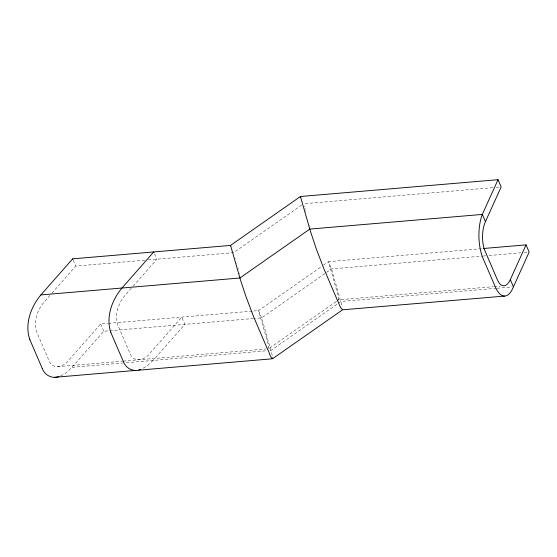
<?xml version="1.0" encoding="UTF-8"?>
<svg xmlns="http://www.w3.org/2000/svg" width="557" height="557" viewBox="0 0 557 557"><rect width="100%" height="100%" fill="white"/><g stroke="black" fill="none" stroke-linecap="round" stroke-linejoin="round"><path stroke-width="0.42" stroke-dasharray="2.79 2.09" d="M269.031 348.647L268.195 344.198L258.552 310.59L321.633 266.434M338.914 299.729L338.078 295.287L328.435 261.672L482.592 248.568M49.949 295.398L43.989 302.166C37.312 310.165 33.072 321.744 36.713 331.972L49.155 360.943C52.497 370.203 64.654 366.597 68.88 360.094L100.664 324.014L107.571 323.422M51.94 293.142L75.773 266.079L144.799 260.21M131.382 288.122L125.095 295.266C118.411 303.273 114.171 314.844 117.812 325.079L130.261 354.043C133.596 363.31 145.76 359.704 149.986 353.201L181.77 317.114L184.882 324.355L153.342 360.163M133.039 286.249L156.879 259.186L154.352 253.296M72.236 367.056L103.776 331.255L108.956 330.816M153.091 360.442L147.417 365.747L141.763 369.033M301.692 205.039L233.662 252.655L148.253 259.917M323.485 265.139L328.435 261.672L331.547 268.913L342.311 306.97M324.745 273.675L261.665 317.831L255.266 318.374M326.597 272.38L331.547 268.913L482.362 256.095M336.045 301.72L268.787 348.661M336.734 301.24L338.781 299.805L493.418 286.66M60.657 375.933L66.311 372.647L71.992 367.342L122.895 363.011M492.792 187.646L303.544 203.737L303.642 204.078M496.134 187.368L500.311 187.013M483.198 256.018L485.704 255.809M489.046 255.524L520.795 252.822M524.137 252.544L527.479 252.258M494.282 286.583L500.332 286.068M496.371 288.282L340.898 301.504L271.022 350.416L269.762 350.527M497.143 288.22L511.883 286.966M108.427 323.352L252.154 311.133M253.755 310.994L258.552 310.59L261.665 317.831L272.54 356.417M109.813 330.74L254.465 318.444M57.517 366.694L122.227 361.194M123.09 361.117L265.703 348.995M126.348 362.718L266.142 350.833M338.781 299.805L338.377 299.401M268.37 348.132L268.049 347.596M73.246 260.196L75.773 266.079M100.664 324.014L103.776 331.255M304.226 206.118L304.421 206.793M304.909 208.492L305.201 209.509M305.64 211.04L305.835 211.716M309.831 225.634L310.026 226.309M235.319 258.427L235.465 258.935M236.732 263.35L236.878 263.858M238.097 268.098L238.292 268.78M239.51 273.021L239.705 273.703"/><path stroke-width="0.84" d="M342.652 309.393C340.599 309.413 339.074 303.398 337.667 300.891L323.714 268.335L316.292 248.888L310.479 231.427L300.432 196.496L498.042 179.695L501.147 186.936L485.439 221.658A20.679 9.114 -88.6 0 0 484.987 250.887L497.429 279.858A20.679 9.114 -88.6 0 0 510.323 279.593L526.038 244.871L483.427 248.499M498.042 179.695L482.327 214.417A30.976 12.72 89.2 0 0 482.982 258.246L495.438 287.189A30.976 12.727 89.2 0 0 513.429 286.806M300.627 196.948L300.432 196.496L230.549 245.414L72.668 258.838L40.856 294.945C30.997 306.559 24.557 324.007 29.674 339.185M140.434 369.535C133.75 372.452 125.84 368.358 123.48 361.876M58.889 376.567C52.302 379.226 44.727 375.105 42.395 368.825M40.877 294.918L239.907 277.999L309.789 229.087L482.327 214.417L485.439 221.658M504.558 296.08L342.562 309.81L274.406 357.455C270.535 361.451 269.484 351.537 267.59 349.35L253.581 316.634L246.166 297.125L240.596 280.338L230.549 245.414L230.744 245.867M54.683 377.298L135.783 370.398M138.79 370.154L268.836 359.098L272.679 358.722L272.756 357.886M42.332 368.678L29.932 339.819M526.038 244.871L529.15 252.112L513.436 286.834L510.323 279.593M153.962 252.391L153.767 251.938L121.962 288.053C111.971 299.854 105.628 317.253 110.864 332.501M123.417 361.744L110.892 332.578M72.668 258.838L72.863 259.29M29.904 339.742L29.702 339.269"/></g></svg>
